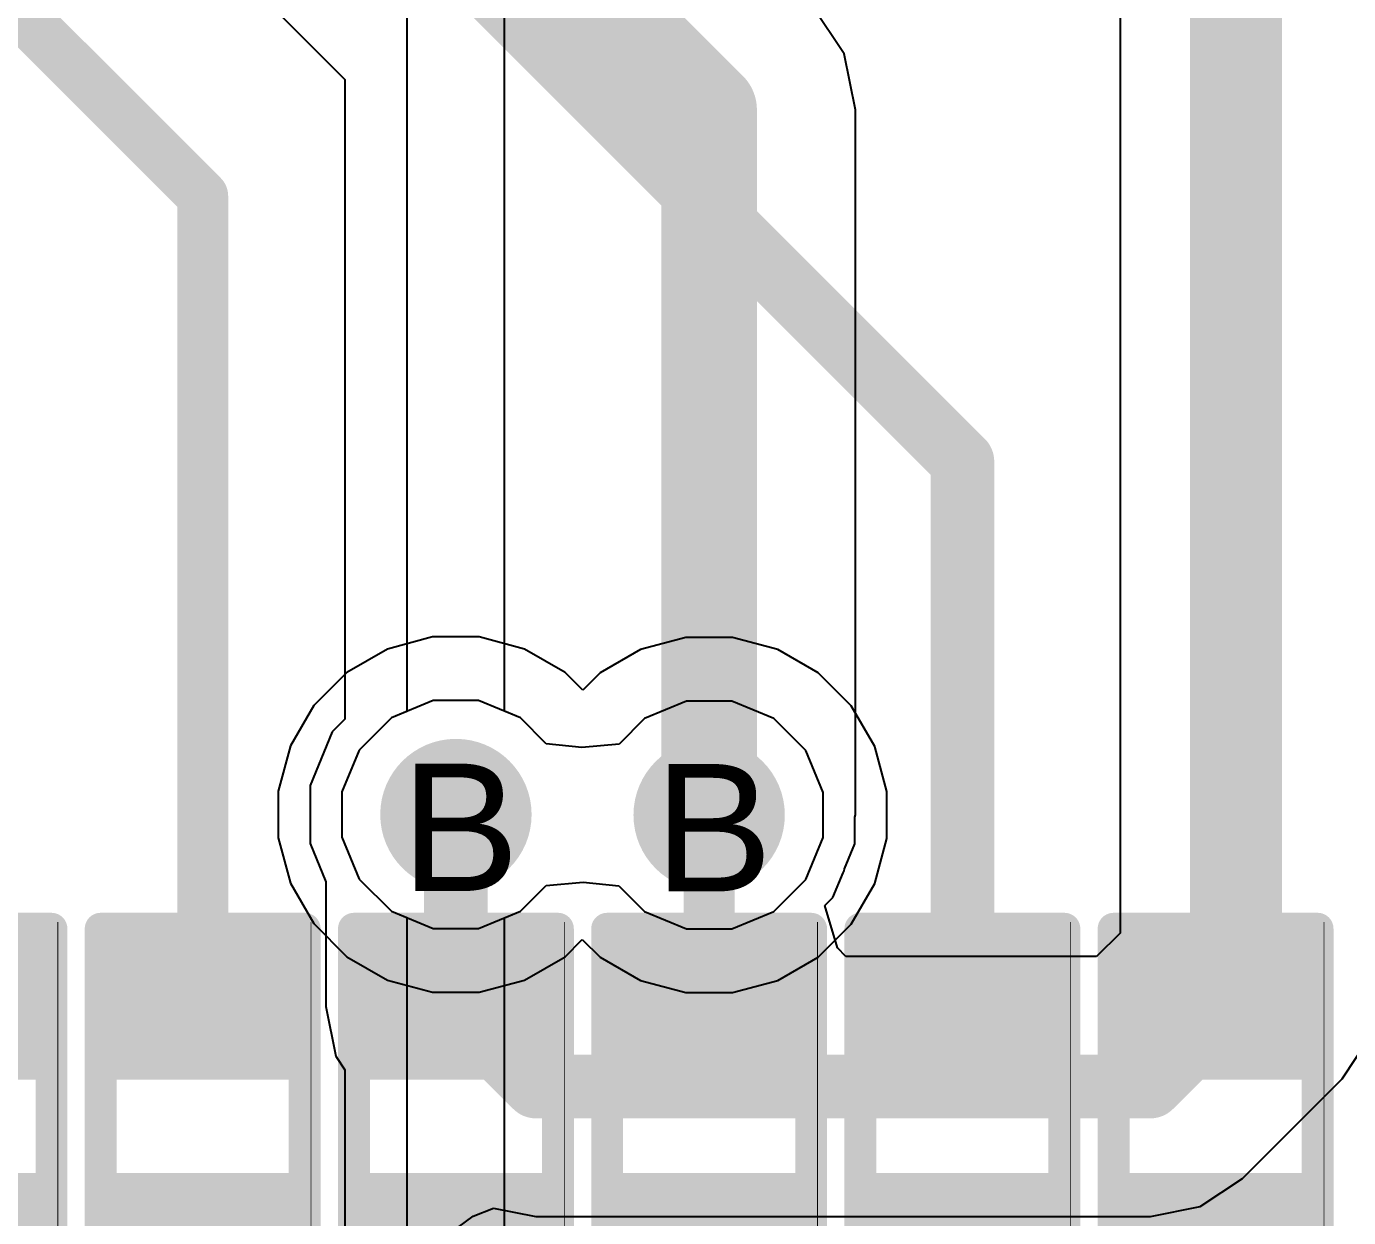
# Model space of a CAD drawing. Header units: inches. Extents: x 0 to 5379, y 0 to 5429.
# Drawn here: x 231.04 to 236.31, y 95.67 to 100.42 of the extents above; entities that cross this region are included whole.
import ezdxf

# ---------------------------------------------------------------- set-up
doc = ezdxf.new("R2010")
doc.units = ezdxf.units.IN
for name, color, linetype in [('Bottom Layer', 5, 'Continuous'), ('Bottom Solder', 6, 'Continuous'), ('Drill Drawing', 1, 'Continuous'), ('GND01', 16, 'Continuous'), ('GND02', 76, 'Continuous'), ('PWR', 156, 'Continuous'), ('SIG 01', 90, 'Continuous'), ('Top Layer', 1, 'Continuous'), ('Top Overlay', 2, 'Continuous'), ('Top Paste', 8, 'Continuous'), ('Top Solder', 216, 'Continuous'), ('Via Holes', 16, 'Continuous')]:
    doc.layers.add(name, color=color, linetype=linetype)
doc.styles.add('Arial', font='', dxfattribs={"height": 0.2})
doc.styles.get('Arial').set_extended_font_data('Arial')

# ---------------------------------------------------------------- blocks, each defined once
blk = doc.blocks.new('R___0402_567')
at = {"layer": 'Top Layer'}
for points in [[(-0.6985, -0.3175), (-0.6985, 0.3175), (-0.2413, 0.3175), (-0.2413, -0.3175)], [(0.2413, -0.3175), (0.2413, 0.3175), (0.6985, 0.3175), (0.6985, -0.3175)]]:
    blk.add_hatch(color=1, dxfattribs=at).paths.add_polyline_path(points)
at = {"layer": 'Top Paste'}
for points in [[(-0.6985, -0.3175), (-0.6985, 0.3175), (-0.2413, 0.3175), (-0.2413, -0.3175)], [(0.2413, -0.3175), (0.2413, 0.3175), (0.6985, 0.3175), (0.6985, -0.3175)]]:
    blk.add_hatch(color=8, dxfattribs=at).paths.add_polyline_path(points)
at = {"layer": 'Top Solder'}
for points in [[(-0.7535, -0.3725), (-0.7535, 0.3725), (-0.1863, 0.3725), (-0.1863, -0.3725)], [(0.1863, -0.3725), (0.1863, 0.3725), (0.7535, 0.3725), (0.7535, -0.3725)]]:
    blk.add_hatch(color=216, dxfattribs=at).paths.add_polyline_path(points)
at = {"layer": 'Top Overlay'}
for points in [[(-0.7874, 0.4064, 0.127, 0.127, 0), (0.7874, 0.4064, 0.127, 0.127, 0)], [(-0.7874, 0.4064, 0.127, 0.127, 0), (-0.7874, -0.4064, 0.127, 0.127, 0)], [(0.7874, 0.4064, 0.127, 0.127, 0), (0.7874, -0.4064, 0.127, 0.127, 0)], [(-0.7874, -0.4064, 0.127, 0.127, 0), (0.7874, -0.4064, 0.127, 0.127, 0)], [(-0.8128, -0.4318, 0.00323, 0.00323, 0), (0.8128, -0.4318, 0.00323, 0.00323, 0)]]:
    blk.add_lwpolyline(points, format="xyseb", dxfattribs=at)
for points in [[(-0.8191, 0.4064, 0.0635, 0.0635, 1), (-0.7556, 0.4064, 0.0635, 0.0635, 1)], [(-0.8191, 0.4064, 0.0635, 0.0635, 1), (-0.7556, 0.4064, 0.0635, 0.0635, 1)], [(0.7556, 0.4064, 0.0635, 0.0635, 1), (0.8191, 0.4064, 0.0635, 0.0635, 1)], [(0.7556, 0.4064, 0.0635, 0.0635, 1), (0.8191, 0.4064, 0.0635, 0.0635, 1)], [(-0.8191, -0.4064, 0.0635, 0.0635, 1), (-0.7556, -0.4064, 0.0635, 0.0635, 1)], [(-0.8191, -0.4064, 0.0635, 0.0635, 1), (-0.7556, -0.4064, 0.0635, 0.0635, 1)], [(0.7556, -0.4064, 0.0635, 0.0635, 1), (0.8191, -0.4064, 0.0635, 0.0635, 1)], [(0.7556, -0.4064, 0.0635, 0.0635, 1), (0.8191, -0.4064, 0.0635, 0.0635, 1)], [(-0.8136, -0.4318, 0.00161, 0.00161, 1), (-0.812, -0.4318, 0.00161, 0.00161, 1)], [(0.812, -0.4318, 0.00161, 0.00161, 1), (0.8136, -0.4318, 0.00161, 0.00161, 1)]]:
    blk.add_lwpolyline(points, format="xyseb", close=True, dxfattribs=at)
blk = doc.blocks.new('R___0402_576')
at = {"layer": 'Top Layer'}
for points in [[(-0.6985, -0.3175), (-0.6985, 0.3175), (-0.2413, 0.3175), (-0.2413, -0.3175)], [(0.2413, -0.3175), (0.2413, 0.3175), (0.6985, 0.3175), (0.6985, -0.3175)]]:
    blk.add_hatch(color=1, dxfattribs=at).paths.add_polyline_path(points)
at = {"layer": 'Top Paste'}
for points in [[(-0.6985, -0.3175), (-0.6985, 0.3175), (-0.2413, 0.3175), (-0.2413, -0.3175)], [(0.2413, -0.3175), (0.2413, 0.3175), (0.6985, 0.3175), (0.6985, -0.3175)]]:
    blk.add_hatch(color=8, dxfattribs=at).paths.add_polyline_path(points)
at = {"layer": 'Top Solder'}
for points in [[(-0.7535, -0.3725), (-0.7535, 0.3725), (-0.1863, 0.3725), (-0.1863, -0.3725)], [(0.1863, -0.3725), (0.1863, 0.3725), (0.7535, 0.3725), (0.7535, -0.3725)]]:
    blk.add_hatch(color=216, dxfattribs=at).paths.add_polyline_path(points)
at = {"layer": 'Top Overlay'}
for points in [[(-0.7874, 0.4064, 0.127, 0.127, 0), (0.7874, 0.4064, 0.127, 0.127, 0)], [(-0.7874, 0.4064, 0.127, 0.127, 0), (-0.7874, -0.4064, 0.127, 0.127, 0)], [(0.7874, 0.4064, 0.127, 0.127, 0), (0.7874, -0.4064, 0.127, 0.127, 0)], [(-0.7874, -0.4064, 0.127, 0.127, 0), (0.7874, -0.4064, 0.127, 0.127, 0)], [(-0.8128, -0.4318, 0.00323, 0.00323, 0), (0.8128, -0.4318, 0.00323, 0.00323, 0)]]:
    blk.add_lwpolyline(points, format="xyseb", dxfattribs=at)
for points in [[(-0.8191, 0.4064, 0.0635, 0.0635, 1), (-0.7556, 0.4064, 0.0635, 0.0635, 1)], [(-0.8191, 0.4064, 0.0635, 0.0635, 1), (-0.7556, 0.4064, 0.0635, 0.0635, 1)], [(0.7556, 0.4064, 0.0635, 0.0635, 1), (0.8191, 0.4064, 0.0635, 0.0635, 1)], [(0.7556, 0.4064, 0.0635, 0.0635, 1), (0.8191, 0.4064, 0.0635, 0.0635, 1)], [(-0.8191, -0.4064, 0.0635, 0.0635, 1), (-0.7556, -0.4064, 0.0635, 0.0635, 1)], [(-0.8191, -0.4064, 0.0635, 0.0635, 1), (-0.7556, -0.4064, 0.0635, 0.0635, 1)], [(0.7556, -0.4064, 0.0635, 0.0635, 1), (0.8191, -0.4064, 0.0635, 0.0635, 1)], [(0.7556, -0.4064, 0.0635, 0.0635, 1), (0.8191, -0.4064, 0.0635, 0.0635, 1)], [(-0.8136, -0.4318, 0.00161, 0.00161, 1), (-0.812, -0.4318, 0.00161, 0.00161, 1)], [(0.812, -0.4318, 0.00161, 0.00161, 1), (0.8136, -0.4318, 0.00161, 0.00161, 1)]]:
    blk.add_lwpolyline(points, format="xyseb", close=True, dxfattribs=at)
blk = doc.blocks.new('R___0402_578')
at = {"layer": 'Top Layer'}
for points in [[(-0.6985, -0.3175), (-0.6985, 0.3175), (-0.2413, 0.3175), (-0.2413, -0.3175)], [(0.2413, -0.3175), (0.2413, 0.3175), (0.6985, 0.3175), (0.6985, -0.3175)]]:
    blk.add_hatch(color=1, dxfattribs=at).paths.add_polyline_path(points)
at = {"layer": 'Top Paste'}
for points in [[(-0.6985, -0.3175), (-0.6985, 0.3175), (-0.2413, 0.3175), (-0.2413, -0.3175)], [(0.2413, -0.3175), (0.2413, 0.3175), (0.6985, 0.3175), (0.6985, -0.3175)]]:
    blk.add_hatch(color=8, dxfattribs=at).paths.add_polyline_path(points)
at = {"layer": 'Top Solder'}
for points in [[(-0.7535, -0.3725), (-0.7535, 0.3725), (-0.1863, 0.3725), (-0.1863, -0.3725)], [(0.1863, -0.3725), (0.1863, 0.3725), (0.7535, 0.3725), (0.7535, -0.3725)]]:
    blk.add_hatch(color=216, dxfattribs=at).paths.add_polyline_path(points)
at = {"layer": 'Top Overlay'}
for points in [[(-0.7874, 0.4064, 0.127, 0.127, 0), (0.7874, 0.4064, 0.127, 0.127, 0)], [(-0.7874, 0.4064, 0.127, 0.127, 0), (-0.7874, -0.4064, 0.127, 0.127, 0)], [(0.7874, 0.4064, 0.127, 0.127, 0), (0.7874, -0.4064, 0.127, 0.127, 0)], [(-0.7874, -0.4064, 0.127, 0.127, 0), (0.7874, -0.4064, 0.127, 0.127, 0)], [(-0.8128, -0.4318, 0.00323, 0.00323, 0), (0.8128, -0.4318, 0.00323, 0.00323, 0)]]:
    blk.add_lwpolyline(points, format="xyseb", dxfattribs=at)
for points in [[(-0.8191, 0.4064, 0.0635, 0.0635, 1), (-0.7556, 0.4064, 0.0635, 0.0635, 1)], [(-0.8191, 0.4064, 0.0635, 0.0635, 1), (-0.7556, 0.4064, 0.0635, 0.0635, 1)], [(0.7556, 0.4064, 0.0635, 0.0635, 1), (0.8191, 0.4064, 0.0635, 0.0635, 1)], [(0.7556, 0.4064, 0.0635, 0.0635, 1), (0.8191, 0.4064, 0.0635, 0.0635, 1)], [(-0.8191, -0.4064, 0.0635, 0.0635, 1), (-0.7556, -0.4064, 0.0635, 0.0635, 1)], [(-0.8191, -0.4064, 0.0635, 0.0635, 1), (-0.7556, -0.4064, 0.0635, 0.0635, 1)], [(0.7556, -0.4064, 0.0635, 0.0635, 1), (0.8191, -0.4064, 0.0635, 0.0635, 1)], [(0.7556, -0.4064, 0.0635, 0.0635, 1), (0.8191, -0.4064, 0.0635, 0.0635, 1)], [(-0.8136, -0.4318, 0.00161, 0.00161, 1), (-0.812, -0.4318, 0.00161, 0.00161, 1)], [(0.812, -0.4318, 0.00161, 0.00161, 1), (0.8136, -0.4318, 0.00161, 0.00161, 1)]]:
    blk.add_lwpolyline(points, format="xyseb", close=True, dxfattribs=at)
blk = doc.blocks.new('R___0402_580')
at = {"layer": 'Top Layer'}
for points in [[(-0.6985, -0.3175), (-0.6985, 0.3175), (-0.2413, 0.3175), (-0.2413, -0.3175)], [(0.2413, -0.3175), (0.2413, 0.3175), (0.6985, 0.3175), (0.6985, -0.3175)]]:
    blk.add_hatch(color=1, dxfattribs=at).paths.add_polyline_path(points)
at = {"layer": 'Top Paste'}
for points in [[(-0.6985, -0.3175), (-0.6985, 0.3175), (-0.2413, 0.3175), (-0.2413, -0.3175)], [(0.2413, -0.3175), (0.2413, 0.3175), (0.6985, 0.3175), (0.6985, -0.3175)]]:
    blk.add_hatch(color=8, dxfattribs=at).paths.add_polyline_path(points)
at = {"layer": 'Top Solder'}
for points in [[(-0.7535, -0.3725), (-0.7535, 0.3725), (-0.1863, 0.3725), (-0.1863, -0.3725)], [(0.1863, -0.3725), (0.1863, 0.3725), (0.7535, 0.3725), (0.7535, -0.3725)]]:
    blk.add_hatch(color=216, dxfattribs=at).paths.add_polyline_path(points)
at = {"layer": 'Top Overlay'}
for points in [[(-0.7874, 0.4064, 0.127, 0.127, 0), (0.7874, 0.4064, 0.127, 0.127, 0)], [(-0.7874, 0.4064, 0.127, 0.127, 0), (-0.7874, -0.4064, 0.127, 0.127, 0)], [(0.7874, 0.4064, 0.127, 0.127, 0), (0.7874, -0.4064, 0.127, 0.127, 0)], [(-0.7874, -0.4064, 0.127, 0.127, 0), (0.7874, -0.4064, 0.127, 0.127, 0)], [(-0.8128, -0.4318, 0.00323, 0.00323, 0), (0.8128, -0.4318, 0.00323, 0.00323, 0)]]:
    blk.add_lwpolyline(points, format="xyseb", dxfattribs=at)
for points in [[(-0.8191, 0.4064, 0.0635, 0.0635, 1), (-0.7556, 0.4064, 0.0635, 0.0635, 1)], [(-0.8191, 0.4064, 0.0635, 0.0635, 1), (-0.7556, 0.4064, 0.0635, 0.0635, 1)], [(0.7556, 0.4064, 0.0635, 0.0635, 1), (0.8191, 0.4064, 0.0635, 0.0635, 1)], [(0.7556, 0.4064, 0.0635, 0.0635, 1), (0.8191, 0.4064, 0.0635, 0.0635, 1)], [(-0.8191, -0.4064, 0.0635, 0.0635, 1), (-0.7556, -0.4064, 0.0635, 0.0635, 1)], [(-0.8191, -0.4064, 0.0635, 0.0635, 1), (-0.7556, -0.4064, 0.0635, 0.0635, 1)], [(0.7556, -0.4064, 0.0635, 0.0635, 1), (0.8191, -0.4064, 0.0635, 0.0635, 1)], [(0.7556, -0.4064, 0.0635, 0.0635, 1), (0.8191, -0.4064, 0.0635, 0.0635, 1)], [(-0.8136, -0.4318, 0.00161, 0.00161, 1), (-0.812, -0.4318, 0.00161, 0.00161, 1)], [(0.812, -0.4318, 0.00161, 0.00161, 1), (0.8136, -0.4318, 0.00161, 0.00161, 1)]]:
    blk.add_lwpolyline(points, format="xyseb", close=True, dxfattribs=at)
blk = doc.blocks.new('R___0402_587')
at = {"layer": 'Top Layer'}
for points in [[(-0.6985, -0.3175), (-0.6985, 0.3175), (-0.2413, 0.3175), (-0.2413, -0.3175)], [(0.2413, -0.3175), (0.2413, 0.3175), (0.6985, 0.3175), (0.6985, -0.3175)]]:
    blk.add_hatch(color=1, dxfattribs=at).paths.add_polyline_path(points)
at = {"layer": 'Top Paste'}
for points in [[(-0.6985, -0.3175), (-0.6985, 0.3175), (-0.2413, 0.3175), (-0.2413, -0.3175)], [(0.2413, -0.3175), (0.2413, 0.3175), (0.6985, 0.3175), (0.6985, -0.3175)]]:
    blk.add_hatch(color=8, dxfattribs=at).paths.add_polyline_path(points)
at = {"layer": 'Top Solder'}
for points in [[(-0.7535, -0.3725), (-0.7535, 0.3725), (-0.1863, 0.3725), (-0.1863, -0.3725)], [(0.1863, -0.3725), (0.1863, 0.3725), (0.7535, 0.3725), (0.7535, -0.3725)]]:
    blk.add_hatch(color=216, dxfattribs=at).paths.add_polyline_path(points)
at = {"layer": 'Top Overlay'}
for points in [[(-0.7874, 0.4064, 0.127, 0.127, 0), (0.7874, 0.4064, 0.127, 0.127, 0)], [(-0.7874, 0.4064, 0.127, 0.127, 0), (-0.7874, -0.4064, 0.127, 0.127, 0)], [(0.7874, 0.4064, 0.127, 0.127, 0), (0.7874, -0.4064, 0.127, 0.127, 0)], [(-0.7874, -0.4064, 0.127, 0.127, 0), (0.7874, -0.4064, 0.127, 0.127, 0)], [(-0.8128, -0.4318, 0.00323, 0.00323, 0), (0.8128, -0.4318, 0.00323, 0.00323, 0)]]:
    blk.add_lwpolyline(points, format="xyseb", dxfattribs=at)
for points in [[(-0.8191, 0.4064, 0.0635, 0.0635, 1), (-0.7556, 0.4064, 0.0635, 0.0635, 1)], [(-0.8191, 0.4064, 0.0635, 0.0635, 1), (-0.7556, 0.4064, 0.0635, 0.0635, 1)], [(0.7556, 0.4064, 0.0635, 0.0635, 1), (0.8191, 0.4064, 0.0635, 0.0635, 1)], [(0.7556, 0.4064, 0.0635, 0.0635, 1), (0.8191, 0.4064, 0.0635, 0.0635, 1)], [(-0.8191, -0.4064, 0.0635, 0.0635, 1), (-0.7556, -0.4064, 0.0635, 0.0635, 1)], [(-0.8191, -0.4064, 0.0635, 0.0635, 1), (-0.7556, -0.4064, 0.0635, 0.0635, 1)], [(0.7556, -0.4064, 0.0635, 0.0635, 1), (0.8191, -0.4064, 0.0635, 0.0635, 1)], [(0.7556, -0.4064, 0.0635, 0.0635, 1), (0.8191, -0.4064, 0.0635, 0.0635, 1)], [(-0.8136, -0.4318, 0.00161, 0.00161, 1), (-0.812, -0.4318, 0.00161, 0.00161, 1)], [(0.812, -0.4318, 0.00161, 0.00161, 1), (0.8136, -0.4318, 0.00161, 0.00161, 1)]]:
    blk.add_lwpolyline(points, format="xyseb", close=True, dxfattribs=at)
blk = doc.blocks.new('R___0402_608')
at = {"layer": 'Top Layer'}
for points in [[(-0.6985, -0.3175), (-0.6985, 0.3175), (-0.2413, 0.3175), (-0.2413, -0.3175)], [(0.2413, -0.3175), (0.2413, 0.3175), (0.6985, 0.3175), (0.6985, -0.3175)]]:
    blk.add_hatch(color=1, dxfattribs=at).paths.add_polyline_path(points)
at = {"layer": 'Top Paste'}
for points in [[(-0.6985, -0.3175), (-0.6985, 0.3175), (-0.2413, 0.3175), (-0.2413, -0.3175)], [(0.2413, -0.3175), (0.2413, 0.3175), (0.6985, 0.3175), (0.6985, -0.3175)]]:
    blk.add_hatch(color=8, dxfattribs=at).paths.add_polyline_path(points)
at = {"layer": 'Top Solder'}
for points in [[(-0.7535, -0.3725), (-0.7535, 0.3725), (-0.1863, 0.3725), (-0.1863, -0.3725)], [(0.1863, -0.3725), (0.1863, 0.3725), (0.7535, 0.3725), (0.7535, -0.3725)]]:
    blk.add_hatch(color=216, dxfattribs=at).paths.add_polyline_path(points)
at = {"layer": 'Top Overlay'}
for points in [[(-0.7874, 0.4064, 0.127, 0.127, 0), (0.7874, 0.4064, 0.127, 0.127, 0)], [(-0.7874, 0.4064, 0.127, 0.127, 0), (-0.7874, -0.4064, 0.127, 0.127, 0)], [(0.7874, 0.4064, 0.127, 0.127, 0), (0.7874, -0.4064, 0.127, 0.127, 0)], [(-0.7874, -0.4064, 0.127, 0.127, 0), (0.7874, -0.4064, 0.127, 0.127, 0)], [(-0.8128, -0.4318, 0.00323, 0.00323, 0), (0.8128, -0.4318, 0.00323, 0.00323, 0)]]:
    blk.add_lwpolyline(points, format="xyseb", dxfattribs=at)
for points in [[(-0.8191, 0.4064, 0.0635, 0.0635, 1), (-0.7556, 0.4064, 0.0635, 0.0635, 1)], [(-0.8191, 0.4064, 0.0635, 0.0635, 1), (-0.7556, 0.4064, 0.0635, 0.0635, 1)], [(0.7556, 0.4064, 0.0635, 0.0635, 1), (0.8191, 0.4064, 0.0635, 0.0635, 1)], [(0.7556, 0.4064, 0.0635, 0.0635, 1), (0.8191, 0.4064, 0.0635, 0.0635, 1)], [(-0.8191, -0.4064, 0.0635, 0.0635, 1), (-0.7556, -0.4064, 0.0635, 0.0635, 1)], [(-0.8191, -0.4064, 0.0635, 0.0635, 1), (-0.7556, -0.4064, 0.0635, 0.0635, 1)], [(0.7556, -0.4064, 0.0635, 0.0635, 1), (0.8191, -0.4064, 0.0635, 0.0635, 1)], [(0.7556, -0.4064, 0.0635, 0.0635, 1), (0.8191, -0.4064, 0.0635, 0.0635, 1)], [(-0.8136, -0.4318, 0.00161, 0.00161, 1), (-0.812, -0.4318, 0.00161, 0.00161, 1)], [(0.812, -0.4318, 0.00161, 0.00161, 1), (0.8136, -0.4318, 0.00161, 0.00161, 1)]]:
    blk.add_lwpolyline(points, format="xyseb", close=True, dxfattribs=at)

msp = doc.modelspace()

# ---------------------------------------------------------------- hatches: boundary and pattern name
at = {"layer": 'Bottom Layer'}
h = msp.add_hatch(color=5, dxfattribs=at)
edge = h.paths.add_edge_path()
edge.add_arc((232.7551, 97.2738), 0.2, 0, 360)
h = msp.add_hatch(color=5, dxfattribs=at)
edge = h.paths.add_edge_path()
edge.add_arc((233.7642, 97.272), 0.2, 0, 360)
at = {"layer": 'Bottom Solder'}
h = msp.add_hatch(color=6, dxfattribs=at)
edge = h.paths.add_edge_path()
edge.add_arc((232.7551, 97.2738), 0.3016, 0, 360)
h = msp.add_hatch(color=6, dxfattribs=at)
edge = h.paths.add_edge_path()
edge.add_arc((233.7642, 97.272), 0.3016, 0, 360)
at = {"layer": 'GND01'}
h = msp.add_hatch(color=16, dxfattribs=at)
edge = h.paths.add_edge_path()
edge.add_arc((232.7551, 97.2738), 0.2, 0, 360)
h = msp.add_hatch(color=16, dxfattribs=at)
edge = h.paths.add_edge_path()
edge.add_arc((233.7642, 97.272), 0.2, 0, 360)
at = {"layer": 'GND02'}
h = msp.add_hatch(color=76, dxfattribs=at)
edge = h.paths.add_edge_path()
edge.add_arc((232.7551, 97.2738), 0.2, 0, 360)
h = msp.add_hatch(color=76, dxfattribs=at)
edge = h.paths.add_edge_path()
edge.add_arc((233.7642, 97.272), 0.2, 0, 360)
at = {"layer": 'PWR'}
h = msp.add_hatch(color=156, dxfattribs=at)
edge = h.paths.add_edge_path()
edge.add_arc((232.7551, 97.2738), 0.2, 0, 360)
h = msp.add_hatch(color=156, dxfattribs=at)
edge = h.paths.add_edge_path()
edge.add_arc((233.7642, 97.272), 0.2, 0, 360)
at = {"layer": 'SIG 01'}
h = msp.add_hatch(color=90, dxfattribs=at)
edge = h.paths.add_edge_path()
edge.add_arc((232.7551, 97.2738), 0.2, 0, 360)
h = msp.add_hatch(color=90, dxfattribs=at)
edge = h.paths.add_edge_path()
edge.add_arc((233.7642, 97.272), 0.2, 0, 360)
at = {"layer": 'Top Layer'}
h = msp.add_hatch(color=1, dxfattribs=at)
edge = h.paths.add_edge_path()
edge.add_arc((232.7551, 97.2738), 0.2, 0, 360)
h = msp.add_hatch(color=1, dxfattribs=at)
edge = h.paths.add_edge_path()
edge.add_arc((233.7642, 97.272), 0.2, 0, 360)
at = {"layer": 'Top Solder'}
h = msp.add_hatch(color=216, dxfattribs=at)
edge = h.paths.add_edge_path()
edge.add_arc((232.7551, 97.2738), 0.3016, 0, 360)
h = msp.add_hatch(color=216, dxfattribs=at)
edge = h.paths.add_edge_path()
edge.add_arc((233.7642, 97.272), 0.3016, 0, 360)
at = {"layer": 'Via Holes'}
h = msp.add_hatch(color=7, dxfattribs=at)
edge = h.paths.add_edge_path()
edge.add_arc((232.7551, 97.2738), 0.1, 0, 360)
h = msp.add_hatch(color=7, dxfattribs=at)
edge = h.paths.add_edge_path()
edge.add_arc((233.7642, 97.272), 0.1, 0, 360)

# ---------------------------------------------------------------- linework, layer by layer
at = {"layer": 'Bottom Layer'}
for p, q in [((232.6619, 97.9818), (232.4818, 97.9336)), ((232.8483, 97.9818), (232.6619, 97.9818)), ((233.0284, 97.9336), (232.8483, 97.9818)), ((233.671, 97.98), (233.4909, 97.9318)), ((233.8574, 97.98), (233.671, 97.98)), ((234.0375, 97.9318), (233.8574, 97.98)), ((232.4818, 97.9336), (232.3204, 97.8404)), ((233.1898, 97.8404), (233.0284, 97.9336)), ((233.4909, 97.9318), (233.3295, 97.8386)), ((234.1989, 97.8386), (234.0375, 97.9318)), ((232.3204, 97.8404), (232.1886, 97.7085)), ((233.2605, 97.7697), (233.1898, 97.8404)), ((233.3295, 97.8386), (233.2605, 97.7697)), ((234.3307, 97.7068), (234.1989, 97.8386)), ((232.1886, 97.7085), (232.0954, 97.5471)), ((234.4239, 97.5453), (234.3307, 97.7068)), ((232.0954, 97.5471), (232.0471, 97.367)), ((234.4722, 97.3652), (234.4239, 97.5453)), ((232.0471, 97.367), (232.0471, 97.1806)), ((234.4722, 97.1788), (234.4722, 97.3652)), ((232.0471, 97.1806), (232.0954, 97.0005)), ((234.4239, 96.9988), (234.4722, 97.1788)), ((232.0954, 97.0005), (232.1886, 96.8391)), ((234.3307, 96.8373), (234.4239, 96.9988)), ((232.1886, 96.8391), (232.3204, 96.7073)), ((234.1989, 96.7055), (234.3307, 96.8373)), ((233.1898, 96.7073), (233.2588, 96.7762)), ((233.2588, 96.7762), (233.3295, 96.7055)), ((232.3204, 96.7073), (232.4818, 96.6141)), ((233.0284, 96.6141), (233.1898, 96.7073)), ((233.3295, 96.7055), (233.4909, 96.6123)), ((234.0375, 96.6123), (234.1989, 96.7055)), ((232.4818, 96.6141), (232.6619, 96.5658)), ((232.8483, 96.5658), (233.0284, 96.6141)), ((233.4909, 96.6123), (233.671, 96.564)), ((233.8574, 96.564), (234.0375, 96.6123)), ((232.6619, 96.5658), (232.8483, 96.5658)), ((233.671, 96.564), (233.8574, 96.564))]:
    msp.add_line(p, q, dxfattribs=at)
at = {"layer": 'GND01'}
for p, q in [((232.6648, 97.7278), (232.4979, 97.6587)), ((232.8454, 97.7278), (232.6648, 97.7278)), ((233.0123, 97.6587), (232.8454, 97.7278)), ((233.6739, 97.726), (233.507, 97.6569)), ((233.8545, 97.726), (233.6739, 97.726)), ((234.0214, 97.6569), (233.8545, 97.726)), ((232.4979, 97.6587), (232.3702, 97.531)), ((233.1153, 97.5557), (233.0123, 97.6587)), ((233.507, 97.6569), (233.405, 97.5549)), ((234.1491, 97.5292), (234.0214, 97.6569)), ((232.3702, 97.531), (232.3011, 97.3641)), ((233.2565, 97.5415), (233.1153, 97.5557)), ((233.405, 97.5549), (233.2565, 97.5415)), ((234.2182, 97.3623), (234.1491, 97.5292)), ((232.3011, 97.3641), (232.3011, 97.1835)), ((234.2182, 97.1817), (234.2182, 97.3623)), ((232.3011, 97.1835), (232.3702, 97.0167)), ((234.1491, 97.0149), (234.2182, 97.1817)), ((232.3702, 97.0167), (232.4979, 96.8889)), ((233.1143, 96.9909), (233.2628, 97.0043)), ((233.2628, 97.0043), (233.404, 96.9902)), ((234.0214, 96.8871), (234.1491, 97.0149)), ((233.0123, 96.8889), (233.1143, 96.9909)), ((233.404, 96.9902), (233.507, 96.8871)), ((232.4979, 96.8889), (232.6648, 96.8198)), ((232.8454, 96.8198), (233.0123, 96.8889)), ((233.507, 96.8871), (233.6739, 96.818)), ((233.8545, 96.818), (234.0214, 96.8871)), ((232.6648, 96.8198), (232.8454, 96.8198)), ((233.6739, 96.818), (233.8545, 96.818))]:
    msp.add_line(p, q, dxfattribs=at)
at = {"layer": 'GND02'}
for p, q in [((232.6648, 97.7278), (232.4979, 97.6587)), ((232.8454, 97.7278), (232.6648, 97.7278)), ((233.0123, 97.6587), (232.8454, 97.7278)), ((233.6739, 97.726), (233.507, 97.6569)), ((233.8545, 97.726), (233.6739, 97.726)), ((234.0214, 97.6569), (233.8545, 97.726)), ((232.4979, 97.6587), (232.3702, 97.531)), ((233.1153, 97.5557), (233.0123, 97.6587)), ((233.507, 97.6569), (233.405, 97.5549)), ((234.1491, 97.5292), (234.0214, 97.6569)), ((232.3702, 97.531), (232.3011, 97.3641)), ((233.2565, 97.5415), (233.1153, 97.5557)), ((233.405, 97.5549), (233.2565, 97.5415)), ((234.2182, 97.3623), (234.1491, 97.5292)), ((232.3011, 97.3641), (232.3011, 97.1835)), ((234.2182, 97.1817), (234.2182, 97.3623)), ((232.3011, 97.1835), (232.3702, 97.0167)), ((234.1491, 97.0149), (234.2182, 97.1817)), ((232.3702, 97.0167), (232.4979, 96.8889)), ((233.1143, 96.9909), (233.2628, 97.0043)), ((233.2628, 97.0043), (233.404, 96.9902)), ((234.0214, 96.8871), (234.1491, 97.0149)), ((233.0123, 96.8889), (233.1143, 96.9909)), ((233.404, 96.9902), (233.507, 96.8871)), ((232.4979, 96.8889), (232.6648, 96.8198)), ((232.8454, 96.8198), (233.0123, 96.8889)), ((233.507, 96.8871), (233.6739, 96.818)), ((233.8545, 96.818), (234.0214, 96.8871)), ((232.6648, 96.8198), (232.8454, 96.8198)), ((233.6739, 96.818), (233.8545, 96.818))]:
    msp.add_line(p, q, dxfattribs=at)
at = {"layer": 'PWR'}
for p, q in [((232.9481, 97.6853), (232.9481, 105.7757)), ((232.5596, 104.2153), (232.5596, 97.6853)), ((232.5598, 97.6843), (232.4979, 97.6587)), ((232.5596, 97.6853), (232.5598, 97.6843)), ((233.0123, 97.6587), (232.9481, 97.6853)), ((233.6739, 97.726), (233.507, 97.6569)), ((233.8545, 97.726), (233.6739, 97.726)), ((234.0214, 97.6569), (233.8545, 97.726)), ((232.4979, 97.6587), (232.3702, 97.531)), ((233.1153, 97.5557), (233.0123, 97.6587)), ((233.507, 97.6569), (233.405, 97.5549)), ((234.1491, 97.5292), (234.0214, 97.6569)), ((232.3702, 97.531), (232.3011, 97.3641)), ((233.2565, 97.5415), (233.1153, 97.5557)), ((233.405, 97.5549), (233.2565, 97.5415)), ((234.2182, 97.3623), (234.1491, 97.5292)), ((232.3011, 97.3641), (232.3011, 97.1835)), ((234.2182, 97.1817), (234.2182, 97.3623)), ((232.3011, 97.1835), (232.3702, 97.0167)), ((234.1491, 97.0149), (234.2182, 97.1817)), ((232.3702, 97.0167), (232.4979, 96.8889)), ((233.1143, 96.9909), (233.2628, 97.0043)), ((233.2628, 97.0043), (233.404, 96.9902)), ((234.0214, 96.8871), (234.1491, 97.0149)), ((233.0123, 96.8889), (233.1143, 96.9909)), ((233.404, 96.9902), (233.507, 96.8871)), ((232.4979, 96.8889), (232.5598, 96.8633)), ((232.9481, 96.8623), (233.0123, 96.8889)), ((232.5598, 96.8633), (232.5596, 96.8623)), ((232.5596, 96.8623), (232.5596, 91.0919)), ((232.9481, 90.7034), (232.9481, 96.8623)), ((233.507, 96.8871), (233.6739, 96.818)), ((233.8545, 96.818), (234.0214, 96.8871)), ((233.6739, 96.818), (233.8545, 96.818))]:
    msp.add_line(p, q, dxfattribs=at)
at = {"layer": 'SIG 01'}
for p, q in [((227.3855, 105.1306), (232.3131, 100.203)), ((235.4019, 103.7495), (235.4019, 96.8015)), ((234.3025, 100.3057), (234.1762, 100.4948)), ((234.3469, 100.0828), (234.3025, 100.3057)), ((232.3131, 100.203), (232.3131, 97.6535)), ((234.3469, 97.272), (234.3469, 100.0828)), ((232.3131, 97.6535), (232.2626, 97.6029)), ((232.2626, 97.6029), (232.1741, 97.3894)), ((232.1741, 97.3894), (232.1741, 97.1583)), ((234.3452, 97.2635), (234.3469, 97.272)), ((234.3452, 97.1565), (234.3452, 97.2635)), ((232.1741, 97.1583), (232.2372, 97.006)), ((234.3042, 97.0576), (234.3452, 97.1565)), ((234.2977, 97.0418), (234.3025, 97.049)), ((234.3025, 97.049), (234.3042, 97.0576)), ((232.2372, 97.006), (232.2372, 96.5085)), ((234.2567, 96.9429), (234.2977, 97.0418)), ((234.2248, 96.911), (234.2567, 96.9429)), ((234.276, 96.7424), (234.2248, 96.911)), ((235.4019, 96.8015), (235.3082, 96.7078)), ((234.3089, 96.7078), (234.276, 96.7424)), ((235.3082, 96.7078), (234.3089, 96.7078)), ((232.2372, 96.5085), (232.2766, 96.3103)), ((236.2861, 96.2207), (236.3984, 96.3888)), ((232.2766, 96.3103), (232.3131, 96.2556)), ((232.3131, 96.2556), (232.3131, 90.4877)), ((235.889, 95.8236), (236.2861, 96.2207)), ((235.7209, 95.7113), (235.889, 95.8236)), ((232.8233, 95.6728), (232.9047, 95.7055)), ((232.9047, 95.7055), (233.0738, 95.6718)), ((235.5227, 95.6718), (235.7209, 95.7113)), ((232.7015, 95.5832), (232.8233, 95.6728)), ((233.0738, 95.6718), (235.5227, 95.6718))]:
    msp.add_line(p, q, dxfattribs=at)
for points in [[(228.0713, 105.7757, 0.381, 0.381, 0), (233.7642, 100.0828, 0.381, 0.381, 0)], [(235.9199, 96.587, 0.254, 0.254, 0), (235.9199, 104.9133, 0.254, 0.254, 0)], [(233.7642, 97.272, 0.381, 0.381, 0), (233.7642, 100.0828, 0.381, 0.381, 0)], [(232.7551, 96.5085, 0.254, 0.254, 0), (232.7551, 97.2738, 0.254, 0.254, 0)], [(235.5227, 96.1898, 0.254, 0.254, 0), (235.9199, 96.587, 0.254, 0.254, 0)], [(232.7551, 96.5085, 0.254, 0.254, 0), (233.0738, 96.1898, 0.254, 0.254, 0)], [(233.0738, 96.1898, 0.254, 0.254, 0), (235.5227, 96.1898, 0.254, 0.254, 0)]]:
    msp.add_lwpolyline(points, format="xyseb", dxfattribs=at)
for points in [[(233.6689, 100.0828, 0.1905, 0.1905, 1), (233.8594, 100.0828, 0.1905, 0.1905, 1)], [(233.6689, 100.0828, 0.1905, 0.1905, 1), (233.8594, 100.0828, 0.1905, 0.1905, 1)], [(233.6689, 97.272, 0.1905, 0.1905, 1), (233.8594, 97.272, 0.1905, 0.1905, 1)], [(232.6916, 97.2738, 0.127, 0.127, 1), (232.8186, 97.2738, 0.127, 0.127, 1)], [(235.8564, 96.587, 0.127, 0.127, 1), (235.9834, 96.587, 0.127, 0.127, 1)], [(235.8564, 96.587, 0.127, 0.127, 1), (235.9834, 96.587, 0.127, 0.127, 1)], [(232.6916, 96.5085, 0.127, 0.127, 1), (232.8186, 96.5085, 0.127, 0.127, 1)], [(232.6916, 96.5085, 0.127, 0.127, 1), (232.8186, 96.5085, 0.127, 0.127, 1)], [(233.0103, 96.1898, 0.127, 0.127, 1), (233.1373, 96.1898, 0.127, 0.127, 1)], [(233.0103, 96.1898, 0.127, 0.127, 1), (233.1373, 96.1898, 0.127, 0.127, 1)], [(235.4592, 96.1898, 0.127, 0.127, 1), (235.5862, 96.1898, 0.127, 0.127, 1)], [(235.4592, 96.1898, 0.127, 0.127, 1), (235.5862, 96.1898, 0.127, 0.127, 1)]]:
    msp.add_lwpolyline(points, format="xyseb", close=True, dxfattribs=at)
at = {"layer": 'Top Layer'}
for points in [[(235.7823, 96.5012, 0.2032, 0.2032, 0), (235.7823, 105.9582, 0.2032, 0.2032, 0)], [(230.3297, 101.1554, 0.2032, 0.2032, 0), (231.746, 99.739, 0.2032, 0.2032, 0)], [(232.391, 101.0633, 0.254, 0.254, 0), (234.7733, 98.681, 0.254, 0.254, 0)], [(231.746, 96.5012, 0.2032, 0.2032, 0), (231.746, 99.739, 0.2032, 0.2032, 0)], [(234.7733, 96.5012, 0.254, 0.254, 0), (234.7733, 98.681, 0.254, 0.254, 0)], [(232.7551, 96.5012, 0.254, 0.254, 0), (232.7551, 97.2738, 0.254, 0.254, 0)], [(233.7642, 96.5012, 0.2032, 0.2032, 0), (233.7642, 97.272, 0.2032, 0.2032, 0)]]:
    msp.add_lwpolyline(points, format="xyseb", dxfattribs=at)
for points in [[(231.6952, 99.739, 0.1016, 0.1016, 1), (231.7968, 99.739, 0.1016, 0.1016, 1)], [(231.6952, 99.739, 0.1016, 0.1016, 1), (231.7968, 99.739, 0.1016, 0.1016, 1)], [(234.7098, 98.681, 0.127, 0.127, 1), (234.8368, 98.681, 0.127, 0.127, 1)], [(234.7098, 98.681, 0.127, 0.127, 1), (234.8368, 98.681, 0.127, 0.127, 1)], [(232.6916, 97.2738, 0.127, 0.127, 1), (232.8186, 97.2738, 0.127, 0.127, 1)], [(233.7134, 97.272, 0.1016, 0.1016, 1), (233.815, 97.272, 0.1016, 0.1016, 1)], [(232.6916, 96.5012, 0.127, 0.127, 1), (232.8186, 96.5012, 0.127, 0.127, 1)], [(234.7098, 96.5012, 0.127, 0.127, 1), (234.8368, 96.5012, 0.127, 0.127, 1)], [(231.6952, 96.5012, 0.1016, 0.1016, 1), (231.7968, 96.5012, 0.1016, 0.1016, 1)], [(233.7134, 96.5012, 0.1016, 0.1016, 1), (233.815, 96.5012, 0.1016, 0.1016, 1)], [(235.7315, 96.5012, 0.1016, 0.1016, 1), (235.8331, 96.5012, 0.1016, 0.1016, 1)]]:
    msp.add_lwpolyline(points, format="xyseb", close=True, dxfattribs=at)

# ---------------------------------------------------------------- block references
at = {"rotation": 90}
for name, p in [('R___0402_576', (230.737, 96.0313)), ('R___0402_578', (231.746, 96.0313)), ('R___0402_580', (232.7551, 96.0313)), ('R___0402_567', (233.7642, 96.0313)), ('R___0402_608', (234.7733, 96.0313)), ('R___0402_587', (235.7823, 96.0313))]:
    msp.add_blockref(name, p, dxfattribs=at)

# ---------------------------------------------------------------- texts
at = {"layer": 'Drill Drawing', "style": 'Arial'}
for p in [(232.535, 96.9691), (233.5441, 96.9673)]:
    msp.add_text('B', height=0.508, dxfattribs=at).set_placement(p)

doc.saveas('drawing.dxf')
